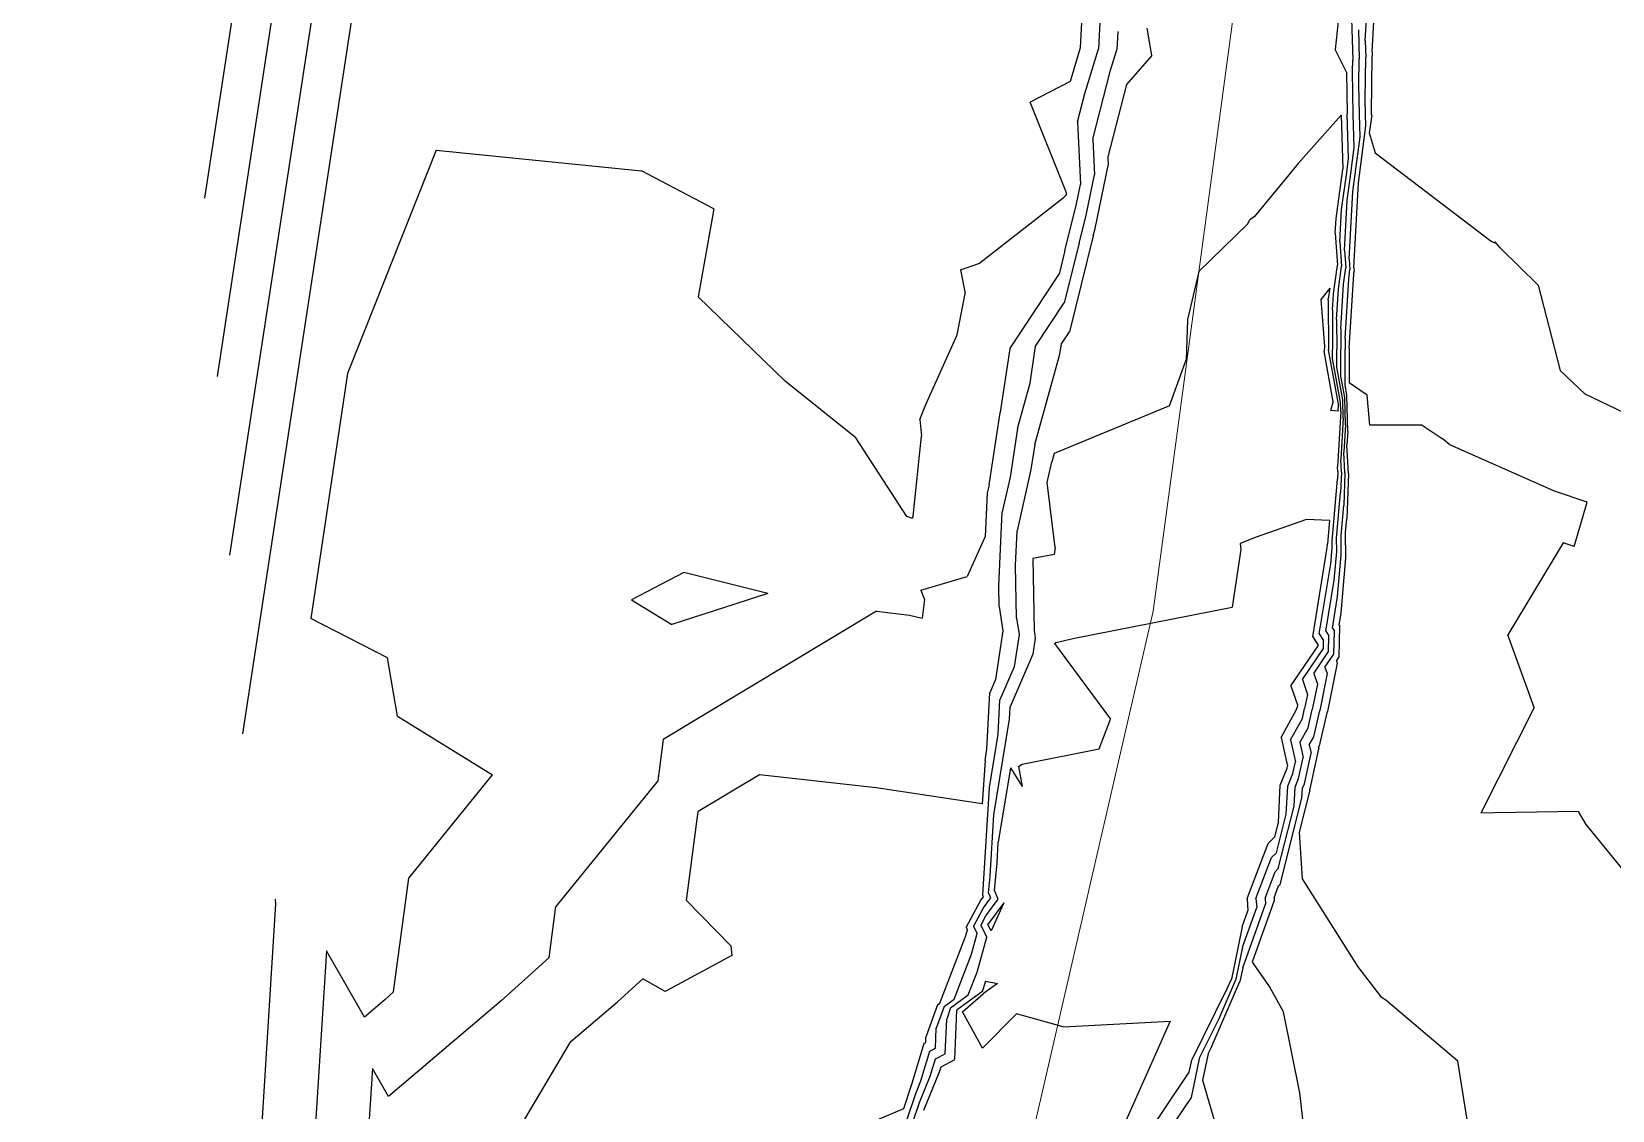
# Model space of a CAD drawing. Header units: metres. Extents: x -1120501 to 1198934, y -4928884 to 66998.
# Drawn here: x -1106.1 to -994.1, y 887.7 to 964.2 of the extents above; entities that cross this region are included whole.
import ezdxf

# ---------------------------------------------------------------- set-up
doc = ezdxf.new("R2010")
doc.units = ezdxf.units.M
doc.layers.add('CL', color=5, linetype='Continuous')
doc.layers.add('SURF2CONTOURS', color=7, linetype='Continuous', lineweight=0)

msp = doc.modelspace()

# ---------------------------------------------------------------- linework, layer by layer
at = {"color": 7, "lineweight": 0}
msp.add_circle((-684.64, 190.5), 66807.04, dxfattribs=at)
at = {"layer": 'CL', "linetype": 'Continuous', "lineweight": 0}
msp.add_lwpolyline([(-1035.69, 1461.09), (-1082.93, 1413.37), (-1091.26, 1383.15), (-1084.6, 1351.38), (-1067.7, 1290.1), (-1046.16, 1235.13), (-1016.3, 1185.51), (-1006.06, 1146.36), (-1008.09, 1097.22), (-1020.7, 1053.43), (-1024.74, 1018.09), (-1020.94, 965.61), (-1026.65, 923.13), (-1037.71, 875.18), (-1038.43, 823.3), (-1042.95, 747.27), (-1053.42, 684.56), (-1051.99, 631.61), (-1045.09, 551.05), (-1064.13, 492.27), (-1082.45, 432.3), (-1085.55, 405.76), (-1067.58, 367.8), (-1082.93, 319.26)], dxfattribs=at)
at = {"layer": 'SURF2CONTOURS', "color": 2, "linetype": 'Continuous', "lineweight": -3}
for p, q in [((-1088.64, 986.88, 279.5), (-1093.9, 952.41, 279.5)), ((-1084.76, 975.23, 278.5), (-1092.11, 927.09, 278.5)), ((-1031.62, 967.32, 277.5), (-1031.82, 963.05, 277.5)), ((-1011.63, 963.54, 277.5), (-1011.42, 967.18, 277.5)), ((-1012.6, 965.12, 276.5), (-1012.51, 962.18, 276.5)), ((-1029.16, 964.2, 276.5), (-1029.22, 962.92, 276.5)), ((-1011.63, 963.54, 277.5), (-1011.59, 962.36, 277.5)), ((-1031.82, 963.05, 277.5), (-1032.55, 960.67, 277.5)), ((-1029.68, 961.46, 276.5), (-1029.22, 962.92, 276.5)), ((-1030.94, 956.58, 276.5), (-1029.68, 961.46, 276.5)), ((-1012.52, 961.38, 276.5), (-1012.51, 962.18, 276.5)), ((-1012.48, 958.36, 276.5), (-1012.52, 961.38, 276.5)), ((-1011.62, 959.42, 277.5), (-1011.59, 962.36, 277.5)), ((-1032.55, 960.67, 277.5), (-1035.38, 959.21, 277.5)), ((-1032.79, 952.77, 277.5), (-1035.38, 959.21, 277.5)), ((-1011.61, 958.35, 277.5), (-1011.62, 959.42, 277.5)), ((-1013.34, 958.27, 275.5), (-1016.39, 954.86, 275.5)), ((-1013.34, 958.27, 275.5), (-1013.22, 954.46, 275.5)), ((-1012.4, 955.99, 276.5), (-1012.48, 958.36, 276.5)), ((-1011.58, 957.52, 277.5), (-1011.61, 958.35, 277.5)), ((-1012.03, 954.04, 277.5), (-1011.58, 957.52, 277.5)), ((-1077.47, 955.79, 277.5), (-1083.76, 939.98, 277.5)), ((-1077.47, 955.79, 277.5), (-1062.93, 954.33, 277.5)), ((-1030.94, 956.58, 276.5), (-1030.82, 954.05, 276.5)), ((-1012.64, 954.15, 276.5), (-1012.4, 955.99, 276.5)), ((-1016.39, 954.86, 275.5), (-1019.47, 951.1, 275.5)), ((-1057.79, 951.65, 277.5), (-1062.93, 954.33, 277.5)), ((-1031.44, 951.07, 276.5), (-1030.82, 954.05, 276.5)), ((-1013.69, 950.96, 275.5), (-1013.24, 954.27, 275.5)), ((-1013.24, 954.27, 275.5), (-1013.22, 954.46, 275.5)), ((-1012.9, 952.23, 276.5), (-1012.64, 954.15, 276.5)), ((-1012.43, 947.47, 277.5), (-1012.1, 953.49, 277.5)), ((-1012.1, 953.49, 277.5), (-1012.03, 954.04, 277.5)), ((-1033.04, 952.4, 277.5), (-1038.94, 947.8, 277.5)), ((-1032.8, 952.65, 277.5), (-1033.04, 952.4, 277.5)), ((-1032.79, 952.69, 277.5), (-1032.8, 952.65, 277.5)), ((-1032.79, 952.7, 277.5), (-1032.79, 952.77, 277.5)), ((-1032.79, 952.69, 277.5), (-1032.79, 952.7, 277.5)), ((-1057.79, 951.65, 277.5), (-1058.9, 945.4, 277.5)), ((-1013.09, 948.69, 276.5), (-1012.9, 952.23, 276.5)), ((-1031.91, 949.2, 276.5), (-1031.44, 951.07, 276.5)), ((-1023.43, 947.2, 275.5), (-1019.95, 950.59, 275.5)), ((-1019.95, 950.59, 275.5), (-1019.83, 950.85, 275.5)), ((-1019.47, 951.1, 275.5), (-1019.83, 950.85, 275.5)), ((-1013.75, 949.91, 275.5), (-1013.69, 950.96, 275.5)), ((-1031.91, 949.2, 276.5), (-1032.96, 944.97, 276.5)), ((-1013.75, 949.91, 275.5), (-1013.59, 947.66, 275.5)), ((-1013.09, 948.69, 276.5), (-1013, 947.45, 276.5)), ((-1040.32, 947.33, 277.5), (-1038.94, 947.8, 277.5)), ((-1040.32, 947.33, 277.5), (-1039.98, 945.64, 277.5)), ((-1023.43, 947.2, 275.5), (-1024.22, 943.8, 275.5)), ((-1013.88, 945.61, 275.5), (-1013.59, 947.66, 275.5)), ((-1013.16, 946.31, 276.5), (-1013, 947.45, 276.5)), ((-1012.77, 941.77, 277.5), (-1012.44, 947.01, 277.5)), ((-1012.44, 947.01, 277.5), (-1012.41, 947.23, 277.5)), ((-1012.43, 947.47, 277.5), (-1012.41, 947.23, 277.5)), ((-1040.55, 942.71, 277.5), (-1039.98, 945.64, 277.5)), ((-1013.95, 944.49, 275.5), (-1013.88, 945.61, 275.5)), ((-1013.36, 943.13, 276.5), (-1013.16, 946.31, 276.5)), ((-1058.9, 945.4, 277.5), (-1052.74, 939.42, 277.5)), ((-1034.99, 941.9, 276.5), (-1032.96, 944.97, 276.5)), ((-1013.95, 944.49, 275.5), (-1013.94, 941.68, 275.5)), ((-1024.22, 943.8, 275.5), (-1024.31, 940.94, 275.5)), ((-1042.76, 937.77, 277.5), (-1040.55, 942.71, 277.5)), ((-1013.36, 943.13, 276.5), (-1013.35, 941.69, 276.5)), ((-1035.38, 939.28, 276.5), (-1034.99, 941.9, 276.5)), ((-1013.94, 941.03, 275.5), (-1013.94, 941.68, 275.5)), ((-1013.35, 939.78, 276.5), (-1013.35, 941.69, 276.5)), ((-1012.77, 941.77, 277.5), (-1012.77, 941.7, 277.5)), ((-1012.77, 941.7, 277.5), (-1012.76, 939.3, 277.5)), ((-1083.76, 939.98, 277.5), (-1086.35, 922.6, 277.5)), ((-1025.49, 937.67, 275.5), (-1024.31, 940.94, 275.5)), ((-1013.37, 937.95, 275.5), (-1013.94, 941.03, 275.5)), ((-1047.73, 935.41, 277.5), (-1052.74, 939.42, 277.5)), ((-1036.27, 936.08, 276.5), (-1035.38, 939.28, 276.5)), ((-1013.07, 938.26, 276.5), (-1013.35, 939.78, 276.5)), ((-1011.49, 938.44, 277.5), (-1012.76, 939.3, 277.5)), ((-1043.19, 936.71, 277.5), (-1042.76, 937.77, 277.5)), ((-1013.36, 937.29, 275.5), (-1013.37, 937.95, 275.5)), ((-1013.03, 936.34, 276.5), (-1013.07, 938.26, 276.5)), ((-1011.3, 936.32, 277.5), (-1011.49, 938.44, 277.5)), ((-1043.19, 936.71, 277.5), (-1043.08, 935.53, 277.5)), ((-1025.49, 937.67, 275.5), (-1033.68, 934.31, 275.5)), ((-1013.36, 937.29, 275.5), (-1013.59, 933.36, 275.5)), ((-1043.66, 929.85, 277.5), (-1043.08, 935.53, 277.5)), ((-1036.27, 936.08, 276.5), (-1036.8, 932.63, 276.5)), ((-1013.03, 936.34, 276.5), (-1013.14, 934.39, 276.5)), ((-1007.59, 936.31, 277.5), (-1011.3, 936.32, 277.5)), ((-1007.59, 936.31, 277.5), (-1006.18, 935.36, 277.5)), ((-1044.12, 929.84, 277.5), (-1047.73, 935.41, 277.5)), ((-1013.07, 932.93, 276.5), (-1013.14, 934.39, 276.5)), ((-1005.63, 934.92, 277.5), (-1006.18, 935.36, 277.5)), ((-998.22, 931.64, 277.5), (-1005.63, 934.92, 277.5)), ((-1034.16, 932.24, 275.5), (-1033.83, 933.72, 275.5)), ((-1033.82, 933.79, 275.5), (-1033.83, 933.72, 275.5)), ((-1033.68, 934.31, 275.5), (-1033.82, 933.79, 275.5)), ((-1013.57, 933.02, 275.5), (-1013.59, 933.36, 275.5)), ((-1036.8, 932.63, 276.5), (-1037.35, 930.16, 276.5)), ((-1033.61, 927.64, 275.5), (-1034.16, 932.24, 275.5)), ((-1013.98, 928.1, 275.5), (-1013.59, 932.49, 275.5)), ((-1013.57, 933.02, 275.5), (-1013.59, 932.49, 275.5)), ((-1013.07, 932.93, 276.5), (-1013.15, 930.62, 276.5)), ((-995.9, 930.86, 277.5), (-998.22, 931.64, 277.5)), ((-1037.6, 924.89, 276.5), (-1037.35, 930.16, 276.5)), ((-1013.34, 928.5, 276.5), (-1013.15, 930.62, 276.5)), ((-996.81, 927.71, 277.5), (-995.9, 930.86, 277.5)), ((-1043.79, 929.71, 277.5), (-1044.12, 929.84, 277.5)), ((-1043.71, 929.73, 277.5), (-1043.79, 929.71, 277.5)), ((-1043.71, 929.73, 277.5), (-1043.66, 929.85, 277.5)), ((-1013.98, 927.59, 275.5), (-1013.98, 928.1, 275.5)), ((-1013.33, 927.13, 276.5), (-1013.34, 928.5, 276.5)), ((-997.6, 927.96, 277.5), (-1001.53, 921.45, 277.5)), ((-996.81, 927.71, 277.5), (-997.6, 927.96, 277.5)), ((-1033.68, 927.15, 275.5), (-1035.19, 926.86, 275.5)), ((-1035.19, 926.86, 275.5), (-1035.1, 921.79, 275.5)), ((-1033.61, 927.64, 275.5), (-1033.68, 927.15, 275.5)), ((-1014.07, 926.48, 275.5), (-1013.98, 927.59, 275.5)), ((-1013.59, 924.17, 276.5), (-1013.33, 927.13, 276.5)), ((-1014.88, 921.51, 275.5), (-1014.07, 926.48, 275.5)), ((-1037.58, 923.47, 276.5), (-1037.6, 924.89, 276.5)), ((-1037.58, 923.47, 276.5), (-1037.31, 921.74, 276.5)), ((-1013.95, 921.93, 276.5), (-1013.59, 924.17, 276.5)), ((-1080.93, 919.83, 277.5), (-1086.35, 922.6, 277.5)), ((-1037.31, 921.74, 276.5), (-1037.84, 918.28, 276.5)), ((-1035.01, 921.22, 275.5), (-1035.19, 920.07, 275.5)), ((-1035.1, 921.79, 275.5), (-1035.01, 921.22, 275.5)), ((-1014.88, 921.51, 275.5), (-1014.58, 921.05, 275.5)), ((-1014.59, 920.48, 275.5), (-1014.58, 921.05, 275.5)), ((-1013.95, 921.93, 276.5), (-1013.81, 921.72, 276.5)), ((-1013.84, 920.09, 276.5), (-1013.81, 921.72, 276.5)), ((-999.65, 916.31, 277.5), (-1001.53, 921.45, 277.5)), ((-1080.22, 915.69, 277.5), (-1080.93, 919.83, 277.5)), ((-1035.19, 920.07, 275.5), (-1036.79, 916.35, 275.5)), ((-1016.08, 918.28, 275.5), (-1014.59, 920.48, 275.5)), ((-1014.48, 919.15, 276.5), (-1013.84, 920.09, 276.5)), ((-1014.32, 918.7, 276.5), (-1014.84, 916.08, 276.5)), ((-1014.48, 919.15, 276.5), (-1014.32, 918.7, 276.5)), ((-1037.84, 918.28, 276.5), (-1038.24, 917.35, 276.5)), ((-1016.08, 918.28, 275.5), (-1015.72, 917.22, 275.5)), ((-1038.44, 913.35, 276.5), (-1038.24, 917.35, 276.5)), ((-1015.72, 917.22, 275.5), (-1015.92, 916.22, 275.5)), ((-1080.22, 915.69, 277.5), (-1073.48, 911.53, 277.5)), ((-1037.3, 912.6, 275.5), (-1036.84, 915.48, 275.5)), ((-1036.84, 915.48, 275.5), (-1036.79, 916.35, 275.5)), ((-1016.92, 914, 275.5), (-1016.08, 915.51, 275.5)), ((-1016.08, 915.51, 275.5), (-1015.92, 916.22, 275.5)), ((-1015.27, 914.23, 276.5), (-1014.84, 916.08, 276.5)), ((-999.65, 916.31, 277.5), (-1003.43, 908.81, 277.5)), ((-1015.59, 913.66, 276.5), (-1015.27, 914.23, 276.5)), ((-1038.5, 913.01, 276.5), (-1038.44, 913.35, 276.5)), ((-1016.92, 914, 275.5), (-1016.58, 912.45, 275.5)), ((-1015.59, 913.66, 276.5), (-1015.46, 913.07, 276.5)), ((-1038.57, 912.55, 276.5), (-1038.77, 909.48, 276.5)), ((-1038.57, 912.55, 276.5), (-1038.5, 913.01, 276.5)), ((-1037.94, 908.69, 275.5), (-1037.3, 912.6, 275.5)), ((-1016.76, 911.63, 275.5), (-1016.58, 912.45, 275.5)), ((-1015.94, 910.9, 276.5), (-1015.46, 913.07, 276.5)), ((-1079.41, 904.21, 277.5), (-1073.48, 911.53, 277.5)), ((-1054.55, 911.53, 276.5), (-1058.9, 908.92, 276.5)), ((-1046.3, 910.6, 276.5), (-1054.55, 911.53, 276.5)), ((-1017.12, 910.72, 275.5), (-1016.76, 911.63, 275.5)), ((-1016.07, 910.58, 276.5), (-1015.94, 910.9, 276.5)), ((-1038.77, 909.48, 276.5), (-1046.3, 910.6, 276.5)), ((-1017.66, 903.76, 276.5), (-1016.11, 909.87, 276.5)), ((-1017.22, 908.73, 275.5), (-1017.12, 910.72, 275.5)), ((-1016.11, 909.87, 276.5), (-1016.07, 910.58, 276.5)), ((-1059.72, 902.62, 276.5), (-1058.9, 908.92, 276.5)), ((-1038.21, 904.35, 275.5), (-1037.94, 908.69, 275.5)), ((-1017.91, 906.01, 275.5), (-1017.22, 908.73, 275.5)), ((-1002.45, 908.84, 277.5), (-1003.43, 908.81, 277.5)), ((-996.53, 908.92, 277.5), (-1002.45, 908.84, 277.5)), ((-996.53, 908.92, 277.5), (-996, 908, 277.5)), ((-996, 908, 277.5), (-992.12, 903.25, 277.5)), ((-1019.37, 902.77, 275.5), (-1018.26, 905.67, 275.5)), ((-1018.26, 905.67, 275.5), (-1017.91, 906.01, 275.5)), ((-1080.49, 896.15, 277.5), (-1079.41, 904.21, 277.5)), ((-1038.32, 903.16, 275.5), (-1038.21, 904.35, 275.5)), ((-1038.16, 902.8, 275.5), (-1038.32, 903.16, 275.5)), ((-1018.09, 902.8, 276.5), (-1017.77, 903.66, 276.5)), ((-1017.77, 903.66, 276.5), (-1017.66, 903.76, 276.5)), ((-1056.59, 899.41, 276.5), (-1059.72, 902.62, 276.5)), ((-1039.39, 900.77, 275.5), (-1038.69, 902.09, 275.5)), ((-1038.69, 902.09, 275.5), (-1038.16, 902.8, 275.5)), ((-1037.24, 902.45, 274.5), (-1038.33, 900.98, 274.5)), ((-1037.24, 902.45, 274.5), (-1038.13, 900.46, 274.5)), ((-1020.33, 899.31, 275.5), (-1019.32, 902.13, 275.5)), ((-1018.08, 902.61, 276.5), (-1019.63, 898.26, 276.5)), ((-1019.37, 902.77, 275.5), (-1019.32, 902.13, 275.5)), ((-1018.09, 902.8, 276.5), (-1018.08, 902.61, 276.5)), ((-1039.39, 900.77, 275.5), (-1039.14, 900.28, 275.5)), ((-1038.37, 900.92, 274.5), (-1038.33, 900.98, 274.5)), ((-1038.13, 900.46, 274.5), (-1038.37, 900.92, 274.5)), ((-1039.54, 898.81, 275.5), (-1039.14, 900.28, 275.5)), ((-1085.25, 899.06, 277.5), (-1087.44, 863.98, 277.5)), ((-1082.56, 894.36, 277.5), (-1085.25, 899.06, 277.5)), ((-1056.52, 898.73, 276.5), (-1061.24, 896.18, 276.5)), ((-1056.59, 899.41, 276.5), (-1056.52, 898.73, 276.5)), ((-1040.77, 895.64, 275.5), (-1039.54, 898.81, 275.5)), ((-1020.33, 899.31, 275.5), (-1020.81, 896.96, 275.5)), ((-1019.63, 898.26, 276.5), (-1018.36, 896.43, 276.5)), ((-1062.82, 897.07, 276.5), (-1064.62, 895.44, 276.5)), ((-1061.24, 896.18, 276.5), (-1062.82, 897.07, 276.5)), ((-1038.55, 896.91, 274.5), (-1038.72, 896.28, 274.5)), ((-1037.7, 896.75, 274.5), (-1038.68, 896.02, 274.5)), ((-1038.55, 896.91, 274.5), (-1037.7, 896.75, 274.5)), ((-1021.98, 894.26, 275.5), (-1020.81, 896.96, 275.5)), ((-1017.43, 894.72, 276.5), (-1018.36, 896.43, 276.5)), ((-1081.11, 895.59, 277.5), (-1082.56, 894.36, 277.5)), ((-1081.11, 895.59, 277.5), (-1080.49, 896.15, 277.5)), ((-1067.93, 892.63, 276.5), (-1064.62, 895.44, 276.5)), ((-1041.48, 895.12, 275.5), (-1040.77, 895.64, 275.5)), ((-1040.54, 894.9, 274.5), (-1038.74, 896.23, 274.5)), ((-1040.17, 894.73, 274.5), (-1038.68, 896.02, 274.5)), ((-1038.74, 896.23, 274.5), (-1038.72, 896.28, 274.5)), ((-1041.48, 895.12, 275.5), (-1042.03, 893.57, 275.5)), ((-1040.71, 891.36, 274.5), (-1040.56, 894.85, 274.5)), ((-1040.54, 894.9, 274.5), (-1040.56, 894.85, 274.5)), ((-1038.76, 892.15, 274.5), (-1040.17, 894.73, 274.5)), ((-1036.35, 894.6, 274.5), (-1038.76, 892.15, 274.5)), ((-1033.03, 893.66, 274.5), (-1036.35, 894.6, 274.5)), ((-1033.03, 893.66, 274.5), (-1025.46, 894.06, 274.5)), ((-1025.46, 894.06, 274.5), (-1030.21, 883.4, 274.5)), ((-1023.34, 891.52, 275.5), (-1021.98, 894.26, 275.5)), ((-1016.26, 888.99, 276.5), (-1017.43, 894.72, 276.5)), ((-1042.09, 892.16, 275.5), (-1042.03, 893.57, 275.5)), ((-1071.2, 887.12, 276.5), (-1067.93, 892.63, 276.5)), ((-1043.12, 889.84, 275.5), (-1042.49, 891.95, 275.5)), ((-1042.49, 891.95, 275.5), (-1042.09, 892.16, 275.5)), ((-1041.8, 890.48, 274.5), (-1041.69, 890.84, 274.5)), ((-1041.69, 890.84, 274.5), (-1040.71, 891.36, 274.5)), ((-1023.94, 888.67, 275.5), (-1023.34, 891.52, 275.5)), ((-1043.51, 888.87, 275.5), (-1043.12, 889.84, 275.5)), ((-1042.9, 887.75, 274.5), (-1041.8, 890.48, 274.5)), ((-1045.08, 884.24, 275.5), (-1043.51, 888.87, 275.5)), ((-1026.56, 884.78, 275.5), (-1023.94, 888.67, 275.5)), ((-1015.97, 886.5, 276.5), (-1016.26, 888.99, 276.5))]:
    msp.add_line(p, q, dxfattribs=at)
at = {"layer": 'SURF2CONTOURS', "color": 4, "linetype": 'Continuous', "lineweight": -3}
for p, q in [((-1086.7, 981.05, 279), (-1093, 939.75, 279)), ((-1082.82, 969.41, 278), (-1091.21, 914.43, 278)), ((-1011.14, 962.76, 278), (-1010.86, 967.66, 278)), ((-1030.39, 965.76, 277), (-1030.52, 962.99, 277)), ((-1013.48, 965.59, 276), (-1013.76, 962.94, 276)), ((-1026.74, 962.5, 276), (-1027.09, 964.45, 276)), ((-1012.11, 964.33, 277), (-1012.05, 962.27, 277)), ((-1031.5, 959.81, 277), (-1030.52, 962.99, 277)), ((-1026.74, 962.5, 276), (-1028.54, 960.45, 276)), ((-1012.95, 961.34, 276), (-1013.76, 962.94, 276)), ((-1011.18, 958.44, 278), (-1011.13, 962.46, 278)), ((-1011.14, 962.76, 278), (-1011.13, 962.46, 278)), ((-1012.95, 961.34, 276), (-1012.91, 958.37, 276)), ((-1012.07, 960.4, 277), (-1012.05, 962.27, 277)), ((-1028.54, 960.45, 276), (-1029.87, 955.34, 276)), ((-1012.04, 958.36, 277), (-1012.07, 960.4, 277)), ((-1032.02, 957.82, 277), (-1031.5, 959.81, 277)), ((-1012.81, 955.22, 276), (-1012.91, 958.37, 276)), ((-1011.99, 956.75, 277), (-1012.04, 958.36, 277)), ((-1011.17, 958.28, 278), (-1011.34, 957.02, 278)), ((-1011.18, 958.35, 278), (-1011.18, 958.44, 278)), ((-1011.17, 958.28, 278), (-1011.18, 958.35, 278)), ((-1032.02, 957.82, 277), (-1031.8, 953.37, 277)), ((-1011.34, 957.02, 278), (-1010.92, 955.61, 278)), ((-1012.33, 954.09, 277), (-1011.99, 956.75, 277)), ((-1030.76, 950.26, 276), (-1029.84, 954.72, 276)), ((-1029.87, 955.34, 276), (-1029.84, 954.72, 276)), ((-1012.94, 954.21, 276), (-1012.81, 955.22, 276)), ((-1010.92, 955.61, 278), (-1002.69, 949.35, 278)), ((-1013.3, 951.6, 276), (-1012.94, 954.21, 276)), ((-1012.5, 952.86, 277), (-1012.33, 954.09, 277)), ((-1032.11, 951.88, 277), (-1031.8, 953.37, 277)), ((-1012.76, 948.08, 277), (-1012.5, 952.86, 277)), ((-1032.92, 948.68, 277), (-1032.11, 951.88, 277)), ((-1013.42, 949.3, 276), (-1013.3, 951.6, 276)), ((-1030.9, 949.72, 276), (-1030.76, 950.26, 276)), ((-1030.9, 949.72, 276), (-1032.58, 942.93, 276)), ((-1013.42, 949.3, 276), (-1013.3, 947.56, 276)), ((-1002.69, 949.35, 278), (-1002.47, 949.23, 278)), ((-1002.42, 949.31, 278), (-1002.47, 949.23, 278)), ((-1002.07, 948.89, 278), (-1002.42, 949.31, 278)), ((-1032.92, 948.68, 277), (-1033.33, 947.01, 277)), ((-1012.76, 948.08, 277), (-1012.71, 947.34, 277)), ((-999.38, 946.23, 278), (-1002.07, 948.89, 278)), ((-1036.82, 941.72, 277), (-1033.33, 947.01, 277)), ((-1013.52, 945.96, 276), (-1013.3, 947.56, 276)), ((-1012.8, 946.66, 277), (-1012.71, 947.34, 277)), ((-1014.14, 946.03, 275), (-1014.78, 945.21, 275)), ((-1014.14, 946.03, 275), (-1014.25, 945.26, 275)), ((-1013.66, 943.81, 276), (-1013.52, 945.96, 276)), ((-1013.06, 942.45, 277), (-1012.8, 946.66, 277)), ((-999.38, 946.23, 278), (-997.8, 940.19, 278)), ((-1014.78, 945.21, 275), (-1014.51, 941.92, 275)), ((-1014.25, 945.17, 275), (-1014.25, 945.26, 275)), ((-1014.25, 945.17, 275), (-1014.23, 941.67, 275)), ((-1013.66, 943.81, 276), (-1013.65, 941.68, 276)), ((-1033.15, 942.07, 276), (-1032.58, 942.93, 276)), ((-1013.06, 942.45, 277), (-1013.06, 941.69, 277)), ((-1036.82, 941.72, 277), (-1037.5, 937.24, 277)), ((-1035.05, 934.94, 276), (-1033.26, 941.34, 276)), ((-1033.26, 941.34, 276), (-1033.15, 942.07, 276)), ((-1014.51, 941.92, 275), (-1014.53, 941.55, 275)), ((-1013.9, 937.96, 275), (-1014.53, 941.55, 275)), ((-1014.23, 941.65, 275), (-1014.23, 941.67, 275)), ((-1013.53, 937.79, 275), (-1014.23, 941.65, 275)), ((-1013.64, 940.41, 276), (-1013.65, 941.68, 276)), ((-1013.05, 939.16, 277), (-1013.06, 941.69, 277)), ((-1013.22, 938.1, 276), (-1013.64, 940.41, 276)), ((-996.05, 938.5, 278), (-997.8, 940.19, 278)), ((-1012.92, 938.41, 277), (-1013.05, 939.16, 277)), ((-1014.06, 937.34, 275), (-1013.9, 937.96, 275)), ((-1013.55, 937.3, 275), (-1013.53, 937.76, 275)), ((-1013.53, 937.76, 275), (-1013.53, 937.79, 275)), ((-1013.2, 936.81, 276), (-1013.22, 938.1, 276)), ((-1012.87, 935.87, 277), (-1012.92, 938.41, 277)), ((-993.28, 937.18, 278), (-996.05, 938.5, 278)), ((-1038.29, 932.08, 277), (-1037.5, 937.18, 277)), ((-1037.5, 937.24, 277), (-1037.51, 937.21, 277)), ((-1037.5, 937.18, 277), (-1037.51, 937.21, 277)), ((-1013.55, 937.3, 275), (-1014.06, 937.34, 275)), ((-1013.2, 936.81, 276), (-1013.36, 933.88, 276)), ((-1012.87, 935.87, 277), (-1012.92, 934.91, 277)), ((-1035.05, 934.94, 276), (-1035.32, 933.17, 276)), ((-1012.82, 932.89, 277), (-1012.92, 934.91, 277)), ((-1013.32, 932.98, 276), (-1013.36, 933.88, 276)), ((-1035.32, 933.17, 276), (-1036.29, 928.82, 276)), ((-1013.32, 932.98, 276), (-1013.37, 931.55, 276)), ((-1012.82, 932.89, 277), (-1012.93, 929.68, 277)), ((-1038.42, 931.51, 277), (-1038.56, 928.42, 277)), ((-1038.29, 932.08, 277), (-1038.42, 931.51, 277)), ((-1013.66, 928.3, 276), (-1013.37, 931.55, 276)), ((-1036.41, 926.37, 276), (-1036.29, 928.82, 276)), ((-1015.78, 929.63, 275), (-1019.36, 928.38, 275)), ((-1014.15, 929.55, 275), (-1015.78, 929.63, 275)), ((-1014.15, 929.55, 275), (-1014.3, 927.9, 275)), ((-1013.02, 928.7, 277), (-1012.93, 929.68, 277)), ((-1038.56, 928.42, 277), (-1039.83, 925.58, 277)), ((-1019.36, 928.38, 275), (-1020.49, 927.93, 275)), ((-1020.49, 927.93, 275), (-1020.44, 927.49, 275)), ((-1014.32, 927.64, 275), (-1014.3, 927.82, 275)), ((-1014.3, 927.82, 275), (-1014.3, 927.9, 275)), ((-1013.65, 927.36, 276), (-1013.66, 928.3, 276)), ((-1013.01, 926.9, 277), (-1013.02, 928.7, 277)), ((-1020.44, 927.49, 275), (-1021.06, 923.4, 275)), ((-1015.34, 921.31, 275), (-1014.32, 927.64, 275)), ((-1013.83, 925.32, 276), (-1013.65, 927.36, 276)), ((-1013.34, 923.01, 277), (-1013.01, 926.9, 277)), ((-1059.91, 925.86, 277), (-1063.64, 923.94, 277)), ((-1053.97, 924.38, 277), (-1059.91, 925.86, 277)), ((-1043.13, 924.62, 277), (-1039.83, 925.58, 277)), ((-1036.34, 922.63, 276), (-1036.41, 926.37, 276)), ((-1053.97, 924.38, 277), (-1060.78, 922.19, 277)), ((-1043.13, 924.62, 277), (-1042.87, 923.96, 277)), ((-1014.41, 921.72, 276), (-1013.83, 925.32, 276)), ((-1063.64, 923.94, 277), (-1060.78, 922.19, 277)), ((-1042.87, 923.96, 277), (-1043.04, 922.62, 277)), ((-1032.24, 921.22, 275), (-1021.06, 923.4, 275)), ((-1046.27, 923.12, 277), (-1061.39, 914.04, 277)), ((-1046.27, 923.12, 277), (-1043.92, 922.85, 277)), ((-1043.92, 922.85, 277), (-1043.04, 922.62, 277)), ((-1036.34, 922.63, 276), (-1036.16, 921.48, 276)), ((-1013.48, 922.14, 277), (-1013.34, 923.01, 277)), ((-1013.48, 922.14, 277), (-1013.43, 922.06, 277)), ((-1013.47, 919.89, 277), (-1013.43, 922.06, 277)), ((-1036.16, 921.48, 276), (-1036.51, 919.18, 276)), ((-1033.56, 920.9, 275), (-1032.24, 921.22, 275)), ((-1015.34, 921.31, 275), (-1014.96, 920.72, 275)), ((-1014.41, 921.72, 276), (-1014.2, 921.39, 276)), ((-1014.22, 920.28, 276), (-1014.2, 921.39, 276)), ((-1033.64, 920.83, 275), (-1033.56, 920.9, 275)), ((-1033.64, 920.83, 275), (-1029.68, 915.48, 275)), ((-1016.89, 917.84, 275), (-1014.96, 920.67, 275)), ((-1015.28, 918.71, 276), (-1014.22, 920.28, 276)), ((-1014.96, 920.67, 275), (-1014.96, 920.72, 275)), ((-1013.67, 919.59, 277), (-1013.47, 919.89, 277)), ((-1036.51, 919.18, 276), (-1037.52, 916.85, 276)), ((-1015.28, 918.71, 276), (-1015.02, 917.96, 276)), ((-1013.62, 919.44, 277), (-1014.3, 916.01, 277)), ((-1013.67, 919.59, 277), (-1013.62, 919.44, 277)), ((-1016.89, 917.84, 275), (-1016.42, 916.48, 275)), ((-1015.02, 917.96, 276), (-1015.38, 916.15, 276)), ((-1037.64, 914.41, 276), (-1037.52, 916.85, 276)), ((-1016.42, 916.48, 275), (-1016.46, 916.29, 275)), ((-1030.48, 913.36, 275), (-1029.68, 915.48, 275)), ((-1017.59, 914.18, 275), (-1016.49, 916.15, 275)), ((-1016.49, 916.15, 275), (-1016.46, 916.29, 275)), ((-1015.68, 914.87, 276), (-1015.38, 916.15, 276)), ((-1014.87, 913.59, 277), (-1014.3, 916.01, 277)), ((-1037.9, 912.81, 276), (-1037.64, 914.41, 276)), ((-1016.26, 913.83, 276), (-1015.68, 914.87, 276)), ((-1061.39, 914.04, 277), (-1061.77, 911.1, 277)), ((-1035.93, 912.29, 275), (-1030.48, 913.36, 275)), ((-1017.59, 914.18, 275), (-1017.14, 912.14, 275)), ((-1016.26, 913.83, 276), (-1016.02, 912.76, 276)), ((-1015.53, 910.54, 277), (-1014.91, 913.37, 277)), ((-1014.93, 913.48, 277), (-1014.87, 913.59, 277)), ((-1014.93, 913.48, 277), (-1014.91, 913.37, 277)), ((-1038.26, 910.62, 276), (-1037.9, 912.81, 276)), ((-1036.77, 912.02, 275), (-1037.63, 906.76, 275)), ((-1036.77, 912.02, 275), (-1035.94, 910.71, 275)), ((-1036.19, 912.12, 275), (-1035.93, 912.29, 275)), ((-1036.19, 912.12, 275), (-1035.94, 910.71, 275)), ((-1017.65, 910.79, 275), (-1017.17, 911.99, 275)), ((-1017.17, 911.99, 275), (-1017.14, 912.14, 275)), ((-1016.35, 911.26, 276), (-1016.02, 912.76, 276)), ((-1061.77, 911.1, 277), (-1068.99, 902.19, 277)), ((-1016.6, 910.65, 276), (-1016.35, 911.26, 276)), ((-1038.71, 903.41, 276), (-1038.26, 910.62, 276)), ((-1017.77, 908.16, 275), (-1017.65, 910.79, 275)), ((-1016.66, 909.3, 276), (-1016.6, 910.65, 276)), ((-1015.55, 910.44, 277), (-1016.31, 907.46, 277)), ((-1015.55, 910.51, 277), (-1015.53, 910.54, 277)), ((-1015.55, 910.44, 277), (-1015.55, 910.51, 277)), ((-1017.79, 904.89, 276), (-1016.66, 909.3, 276)), ((-1018.03, 907.14, 275), (-1017.77, 908.16, 275)), ((-1037.72, 905.29, 275), (-1037.63, 906.76, 275)), ((-1020, 902.76, 275), (-1018.5, 906.67, 275)), ((-1018.5, 906.67, 275), (-1018.03, 907.14, 275)), ((-1016.31, 907.46, 277), (-1016.09, 904.15, 277)), ((-1037.89, 903.32, 275), (-1037.72, 905.29, 275)), ((-1018.73, 902.79, 276), (-1018.01, 904.66, 276)), ((-1018.01, 904.66, 276), (-1017.79, 904.89, 276)), ((-1016.09, 904.15, 277), (-1012.15, 897.92, 277)), ((-1038.74, 903.01, 276), (-1038.71, 903.41, 276)), ((-1038.69, 902.88, 276), (-1038.74, 903.01, 276)), ((-1037.63, 902.72, 275), (-1037.89, 903.32, 275)), ((-1091.96, 852.11, 278), (-1088.83, 902.38, 278)), ((-1088.83, 902.38, 278), (-1088.85, 902.71, 278)), ((-1069.47, 898.59, 277), (-1068.99, 902.19, 277)), ((-1039.9, 900.7, 276), (-1038.87, 902.64, 276)), ((-1038.87, 902.64, 276), (-1038.69, 902.88, 276)), ((-1038.51, 901.53, 275), (-1037.63, 902.72, 275)), ((-1020.35, 900.75, 275), (-1019.94, 901.89, 275)), ((-1020.31, 897.86, 276), (-1018.7, 902.37, 276)), ((-1020, 902.76, 275), (-1019.94, 901.89, 275)), ((-1018.73, 902.79, 276), (-1018.7, 902.37, 276)), ((-1038.88, 900.85, 275), (-1038.51, 901.53, 275)), ((-1038.88, 900.85, 275), (-1038.45, 900.02, 275)), ((-1041.78, 895.34, 276), (-1039.95, 900.08, 276)), ((-1039.95, 900.08, 276), (-1039.82, 900.55, 276)), ((-1039.9, 900.7, 276), (-1039.82, 900.55, 276)), ((-1039.13, 897.54, 275), (-1038.45, 900.02, 275)), ((-1020.35, 900.75, 275), (-1021.11, 897.05, 275)), ((-1072.87, 895.52, 277), (-1069.47, 898.59, 277)), ((-1039.76, 895.93, 275), (-1039.13, 897.54, 275)), ((-1020.31, 897.86, 276), (-1020.51, 896.87, 276)), ((-1012.15, 897.92, 277), (-1010.49, 895.77, 277)), ((-1023.92, 891.3, 275), (-1021.4, 896.38, 275)), ((-1022.56, 892.14, 276), (-1020.51, 896.87, 276)), ((-1021.4, 896.38, 275), (-1021.11, 897.05, 275)), ((-1072.87, 895.52, 277), (-1080.85, 888.73, 277)), ((-1041.94, 895.22, 276), (-1042.77, 892.93, 276)), ((-1041.94, 895.22, 276), (-1041.78, 895.34, 276)), ((-1041.01, 895.01, 275), (-1039.76, 895.93, 275)), ((-1010.16, 895.55, 277), (-1010.49, 895.77, 277)), ((-1005.06, 891.24, 277), (-1010.16, 895.55, 277)), ((-1041.4, 891.76, 275), (-1041.29, 894.21, 275)), ((-1041.01, 895.01, 275), (-1041.29, 894.21, 275)), ((-1042.78, 892.56, 276), (-1042.77, 892.93, 276)), ((-1043.78, 889.52, 276), (-1042.89, 892.51, 276)), ((-1042.89, 892.51, 276), (-1042.78, 892.56, 276)), ((-1022.76, 891.75, 276), (-1022.56, 892.14, 276)), ((-1081.99, 890.72, 277), (-1082.92, 875.85, 277)), ((-1080.85, 888.73, 277), (-1081.99, 890.72, 277)), ((-1042.46, 890.16, 275), (-1042.09, 891.39, 275)), ((-1042.09, 891.39, 275), (-1041.4, 891.76, 275)), ((-1024.1, 890.45, 275), (-1023.92, 891.3, 275)), ((-1022.76, 891.75, 276), (-1023.15, 889.88, 276)), ((-1004.11, 885.2, 277), (-1005.06, 891.24, 277)), ((-1043.21, 888.31, 275), (-1042.46, 890.16, 275)), ((-1030.11, 881.54, 275), (-1024.1, 890.45, 275)), ((-1023.15, 889.88, 276), (-1022.27, 886.82, 276)), ((-1043.82, 889.43, 276), (-1044.35, 887.85, 276)), ((-1043.82, 889.43, 276), (-1043.78, 889.52, 276)), ((-1044.35, 887.85, 276), (-1050.44, 885.29, 276)), ((-1044.2, 885.37, 275), (-1043.21, 888.31, 275))]:
    msp.add_line(p, q, dxfattribs=at)

doc.saveas('drawing.dxf')
